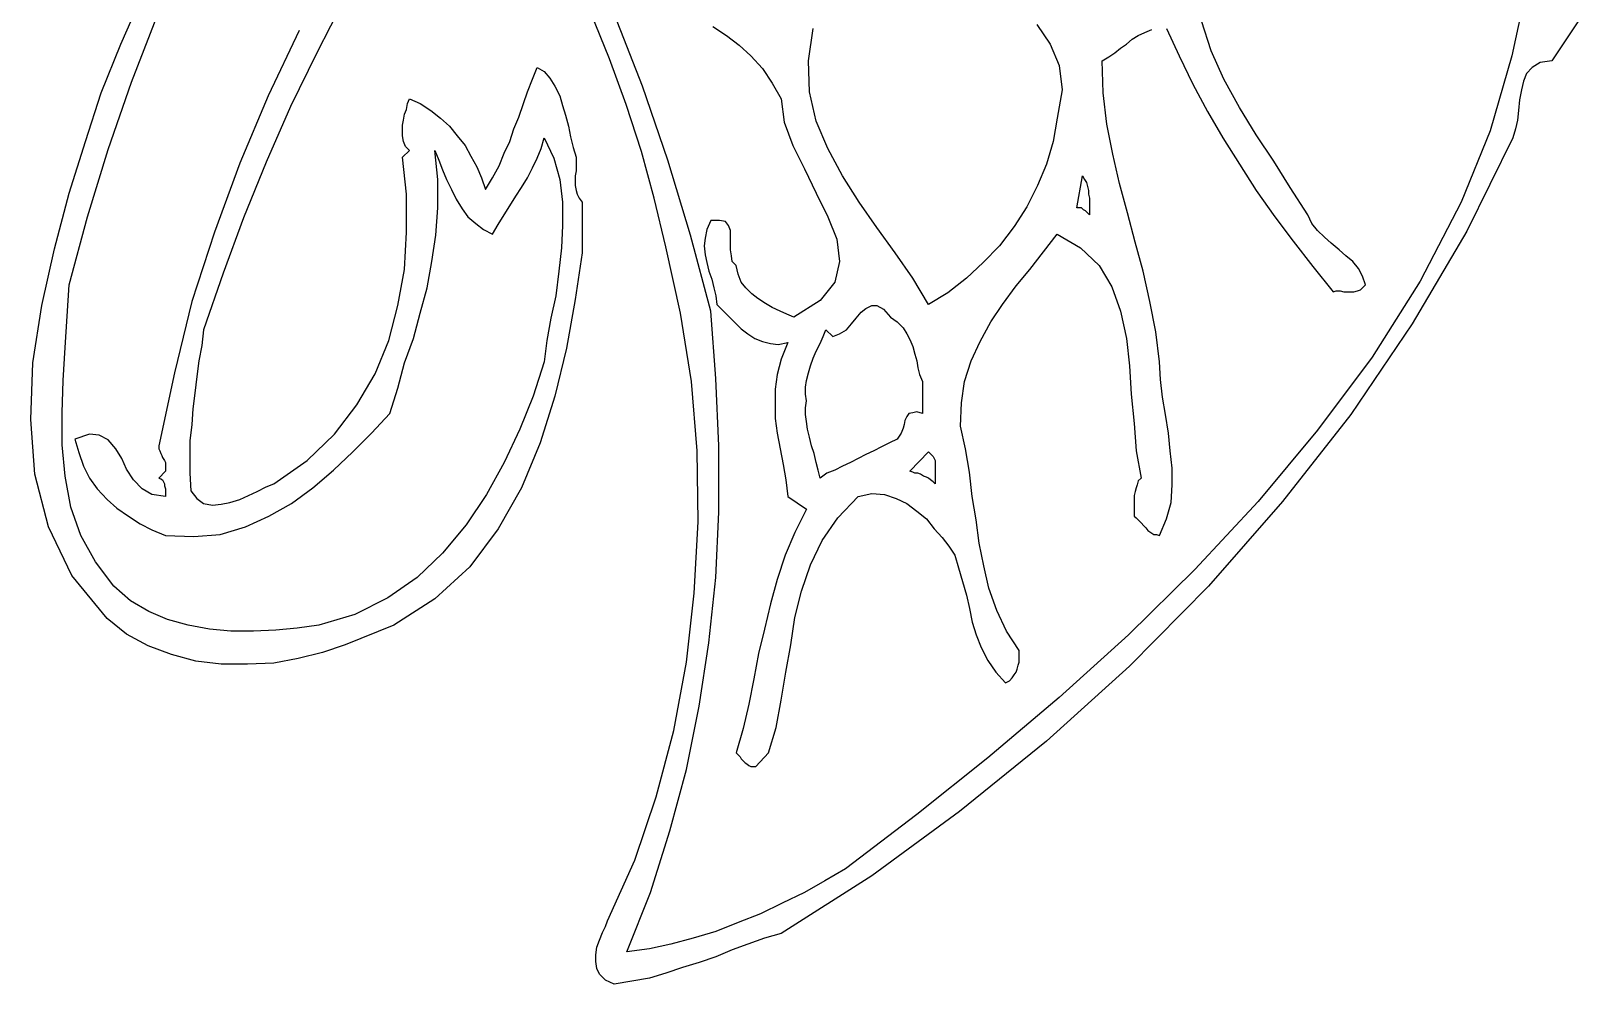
# Model space of a CAD drawing. Extents: x 0.05 to 5.94, y 0.01 to 8.49.
# Drawn here: x 3.987 to 5.574, y 0.013 to 0.99 of the extents above; entities that cross this region are included whole.
import ezdxf

# ---------------------------------------------------------------- set-up
doc = ezdxf.new("R2010")
doc.units = 0
doc.layers.add('1', color=7, linetype='Continuous')

msp = doc.modelspace()

# ---------------------------------------------------------------- linework, layer by layer
for points in [[(4.308, 1.023), (4.28, 0.968), (4.253, 0.913), (4.228, 0.856), (4.205, 0.799), (4.184, 0.742), (4.164, 0.684), (4.162, 0.668), (4.159, 0.652), (4.157, 0.636), (4.155, 0.619), (4.153, 0.603), (4.152, 0.587), (4.15, 0.57), (4.15, 0.554), (4.15, 0.537), (4.151, 0.519), (4.157, 0.511), (4.164, 0.506), (4.173, 0.504), (4.182, 0.505), (4.191, 0.507), (4.201, 0.51), (4.21, 0.514), (4.219, 0.518), (4.228, 0.523), (4.236, 0.526), (4.27, 0.55), (4.298, 0.577), (4.321, 0.607), (4.34, 0.639), (4.354, 0.673), (4.363, 0.709), (4.37, 0.746), (4.372, 0.784), (4.372, 0.823), (4.368, 0.861), (4.375, 0.868), (4.371, 0.872), (4.369, 0.877), (4.368, 0.883), (4.368, 0.888), (4.368, 0.894), (4.369, 0.899), (4.37, 0.905), (4.372, 0.91), (4.373, 0.916), (4.375, 0.921), (4.386, 0.916), (4.397, 0.909), (4.407, 0.901), (4.416, 0.893), (4.424, 0.883), (4.432, 0.873), (4.438, 0.862), (4.444, 0.851), (4.449, 0.84), (4.453, 0.828), (4.46, 0.84), (4.467, 0.852), (4.472, 0.865), (4.478, 0.877), (4.482, 0.89), (4.487, 0.902), (4.492, 0.916), (4.496, 0.928), (4.501, 0.941), (4.506, 0.953), (4.513, 0.949), (4.519, 0.942), (4.524, 0.934), (4.529, 0.924), (4.532, 0.914), (4.535, 0.904), (4.538, 0.893), (4.54, 0.882), (4.543, 0.871), (4.546, 0.861), (4.546, 0.857), (4.546, 0.852), (4.546, 0.847), (4.545, 0.842), (4.545, 0.837), (4.545, 0.832), (4.546, 0.827), (4.547, 0.823), (4.549, 0.819), (4.552, 0.815), (4.552, 0.812), (4.552, 0.808), (4.552, 0.803), (4.552, 0.798), (4.552, 0.792), (4.552, 0.786), (4.552, 0.78), (4.552, 0.774), (4.552, 0.768), (4.552, 0.763), (4.545, 0.715), (4.536, 0.665), (4.524, 0.616), (4.509, 0.568), (4.49, 0.522), (4.466, 0.48), (4.437, 0.441), (4.401, 0.408), (4.359, 0.381), (4.309, 0.361), (4.286, 0.353), (4.261, 0.347), (4.236, 0.342), (4.209, 0.341), (4.182, 0.341), (4.156, 0.344), (4.131, 0.351), (4.107, 0.36), (4.085, 0.372), (4.065, 0.388), (4.029, 0.432), (4.005, 0.482), (3.991, 0.536), (3.987, 0.592), (3.989, 0.65), (3.998, 0.709), (4.011, 0.767), (4.026, 0.824), (4.043, 0.877), (4.059, 0.927), (4.079, 0.977), (4.101, 1.027)], [(5.574, 1.002), (5.546, 0.96), (5.534, 0.958), (5.526, 0.953), (5.52, 0.947), (5.517, 0.939), (5.515, 0.93), (5.513, 0.92), (5.512, 0.909), (5.511, 0.899), (5.509, 0.89), (5.506, 0.881), (5.459, 0.785), (5.403, 0.69), (5.34, 0.597), (5.27, 0.508), (5.194, 0.421), (5.113, 0.339), (5.028, 0.262), (4.939, 0.19), (4.849, 0.124), (4.756, 0.065), (4.739, 0.06), (4.722, 0.054), (4.706, 0.048), (4.689, 0.041), (4.672, 0.035), (4.655, 0.03), (4.638, 0.024), (4.621, 0.019), (4.603, 0.016), (4.585, 0.013), (4.576, 0.017), (4.57, 0.023), (4.567, 0.029), (4.566, 0.036), (4.566, 0.043), (4.567, 0.051), (4.57, 0.058), (4.573, 0.066), (4.576, 0.072), (4.578, 0.078), (4.606, 0.14), (4.628, 0.205), (4.646, 0.273), (4.659, 0.343), (4.667, 0.414), (4.671, 0.487), (4.67, 0.56), (4.664, 0.631), (4.653, 0.701), (4.638, 0.769), (4.626, 0.819), (4.613, 0.867), (4.597, 0.915), (4.58, 0.962), (4.561, 1.009)]]:
    msp.add_lwpolyline(points)
at = {"layer": '1'}
for points in [[(5.522, 1.043), (5.505, 0.965), (5.483, 0.888), (5.453, 0.815), (5.411, 0.734), (5.362, 0.656), (5.306, 0.581), (5.245, 0.508), (5.18, 0.438), (5.112, 0.371), (5.041, 0.307), (4.968, 0.245), (4.895, 0.187), (4.822, 0.131), (4.801, 0.119), (4.78, 0.107), (4.757, 0.096), (4.735, 0.085), (4.712, 0.076), (4.689, 0.067), (4.666, 0.06), (4.643, 0.054), (4.621, 0.049), (4.598, 0.046), (4.622, 0.107), (4.642, 0.17), (4.659, 0.233), (4.672, 0.298), (4.682, 0.363), (4.689, 0.43), (4.692, 0.497), (4.692, 0.565), (4.689, 0.634), (4.684, 0.703), (4.663, 0.781), (4.64, 0.858), (4.614, 0.934), (4.585, 1.008)], [(4.262, 0.991), (4.23, 0.924), (4.201, 0.855), (4.175, 0.784), (4.152, 0.713), (4.134, 0.64), (4.118, 0.565), (4.118, 0.562), (4.119, 0.56), (4.12, 0.557), (4.121, 0.555), (4.122, 0.553), (4.124, 0.55), (4.125, 0.548), (4.125, 0.545), (4.125, 0.542), (4.125, 0.539), (4.118, 0.532), (4.12, 0.531), (4.122, 0.53), (4.123, 0.528), (4.124, 0.526), (4.124, 0.524), (4.125, 0.521), (4.125, 0.518), (4.125, 0.516), (4.125, 0.513), (4.111, 0.515), (4.101, 0.521), (4.092, 0.53), (4.085, 0.541), (4.08, 0.552), (4.074, 0.562), (4.066, 0.571), (4.057, 0.576), (4.047, 0.577), (4.032, 0.572), (4.036, 0.558), (4.041, 0.544), (4.047, 0.532), (4.055, 0.521), (4.065, 0.51), (4.075, 0.501), (4.087, 0.493), (4.099, 0.485), (4.111, 0.479), (4.125, 0.473), (4.154, 0.472), (4.181, 0.474), (4.207, 0.482), (4.231, 0.493), (4.254, 0.506), (4.276, 0.522), (4.297, 0.54), (4.317, 0.559), (4.336, 0.578), (4.355, 0.598), (4.363, 0.624), (4.37, 0.65), (4.379, 0.675), (4.386, 0.701), (4.393, 0.727), (4.398, 0.754), (4.402, 0.781), (4.404, 0.809), (4.404, 0.838), (4.401, 0.868), (4.405, 0.858), (4.409, 0.848), (4.413, 0.838), (4.418, 0.828), (4.423, 0.818), (4.429, 0.808), (4.435, 0.8), (4.443, 0.793), (4.451, 0.787), (4.46, 0.782), (4.466, 0.792), (4.472, 0.802), (4.478, 0.811), (4.484, 0.821), (4.49, 0.83), (4.496, 0.84), (4.501, 0.85), (4.506, 0.86), (4.51, 0.87), (4.513, 0.881), (4.523, 0.86), (4.529, 0.838), (4.532, 0.815), (4.532, 0.791), (4.531, 0.768), (4.528, 0.744), (4.525, 0.719), (4.52, 0.696), (4.516, 0.673), (4.513, 0.651), (4.502, 0.616), (4.488, 0.582), (4.472, 0.548), (4.454, 0.515), (4.433, 0.484), (4.409, 0.455), (4.383, 0.43), (4.353, 0.409), (4.319, 0.392), (4.282, 0.381), (4.26, 0.378), (4.238, 0.376), (4.215, 0.375), (4.192, 0.375), (4.17, 0.377), (4.148, 0.381), (4.127, 0.387), (4.108, 0.395), (4.089, 0.406), (4.072, 0.421), (4.053, 0.446), (4.038, 0.473), (4.028, 0.502), (4.022, 0.534), (4.019, 0.566), (4.019, 0.599), (4.02, 0.632), (4.022, 0.666), (4.024, 0.698), (4.026, 0.73), (4.045, 0.8), (4.066, 0.869), (4.09, 0.938), (4.116, 1.005)], [(5.151, 0.993), (5.164, 0.965), (5.178, 0.936), (5.193, 0.908), (5.209, 0.881), (5.226, 0.854), (5.243, 0.827), (5.262, 0.8), (5.281, 0.775), (5.301, 0.749), (5.322, 0.723), (5.325, 0.724), (5.329, 0.724), (5.333, 0.723), (5.336, 0.723), (5.34, 0.723), (5.343, 0.723), (5.347, 0.724), (5.35, 0.725), (5.352, 0.727), (5.355, 0.73), (5.352, 0.739), (5.348, 0.747), (5.342, 0.754), (5.335, 0.76), (5.328, 0.766), (5.32, 0.773), (5.313, 0.779), (5.306, 0.786), (5.3, 0.793), (5.296, 0.802), (5.278, 0.83), (5.261, 0.857), (5.243, 0.884), (5.226, 0.912), (5.21, 0.941), (5.197, 0.97), (5.187, 1.001)], [(4.686, 0.995), (4.7, 0.986), (4.713, 0.976), (4.725, 0.965), (4.737, 0.952), (4.747, 0.937), (4.756, 0.921), (4.759, 0.897), (4.768, 0.873), (4.78, 0.849), (4.792, 0.824), (4.804, 0.8), (4.813, 0.777), (4.816, 0.754), (4.811, 0.733), (4.796, 0.714), (4.769, 0.697), (4.762, 0.7), (4.755, 0.703), (4.747, 0.707), (4.74, 0.711), (4.732, 0.716), (4.726, 0.721), (4.72, 0.727), (4.715, 0.733), (4.712, 0.741), (4.71, 0.75), (4.706, 0.754), (4.705, 0.76), (4.704, 0.766), (4.704, 0.773), (4.704, 0.78), (4.704, 0.786), (4.702, 0.791), (4.699, 0.795), (4.693, 0.796), (4.684, 0.796), (4.68, 0.787), (4.678, 0.778), (4.677, 0.77), (4.678, 0.761), (4.68, 0.753), (4.682, 0.744), (4.685, 0.736), (4.687, 0.727), (4.689, 0.719), (4.69, 0.71), (4.696, 0.704), (4.703, 0.697), (4.709, 0.691), (4.715, 0.685), (4.722, 0.68), (4.729, 0.675), (4.737, 0.672), (4.745, 0.67), (4.753, 0.669), (4.763, 0.671), (4.756, 0.654), (4.752, 0.638), (4.75, 0.623), (4.75, 0.608), (4.75, 0.593), (4.752, 0.578), (4.755, 0.562), (4.758, 0.546), (4.761, 0.53), (4.763, 0.513), (4.782, 0.5), (4.77, 0.476), (4.76, 0.453), (4.752, 0.428), (4.745, 0.403), (4.739, 0.377), (4.733, 0.352), (4.728, 0.326), (4.723, 0.3), (4.717, 0.275), (4.71, 0.25), (4.712, 0.248), (4.714, 0.246), (4.715, 0.244), (4.717, 0.242), (4.719, 0.24), (4.721, 0.239), (4.723, 0.237), (4.725, 0.236), (4.727, 0.236), (4.73, 0.236), (4.743, 0.25), (4.751, 0.276), (4.756, 0.304), (4.761, 0.333), (4.766, 0.361), (4.77, 0.389), (4.777, 0.416), (4.786, 0.443), (4.798, 0.468), (4.814, 0.491), (4.835, 0.513), (4.849, 0.516), (4.862, 0.515), (4.874, 0.511), (4.885, 0.506), (4.895, 0.498), (4.905, 0.49), (4.913, 0.48), (4.921, 0.471), (4.928, 0.462), (4.934, 0.453), (4.938, 0.44), (4.942, 0.426), (4.946, 0.412), (4.949, 0.398), (4.952, 0.384), (4.956, 0.371), (4.961, 0.358), (4.968, 0.345), (4.976, 0.333), (4.986, 0.322), (4.99, 0.324), (4.993, 0.327), (4.995, 0.33), (4.997, 0.333), (4.998, 0.336), (4.999, 0.34), (5, 0.343), (5, 0.347), (5, 0.351), (5, 0.355), (4.987, 0.375), (4.977, 0.396), (4.969, 0.419), (4.964, 0.442), (4.959, 0.465), (4.956, 0.489), (4.952, 0.513), (4.949, 0.538), (4.945, 0.562), (4.94, 0.585), (4.941, 0.609), (4.944, 0.631), (4.951, 0.652), (4.96, 0.672), (4.971, 0.692), (4.983, 0.71), (4.997, 0.729), (5.011, 0.746), (5.025, 0.764), (5.039, 0.782), (5.063, 0.768), (5.082, 0.75), (5.095, 0.728), (5.104, 0.703), (5.11, 0.675), (5.113, 0.647), (5.115, 0.618), (5.118, 0.588), (5.12, 0.56), (5.125, 0.532), (5.122, 0.529), (5.121, 0.525), (5.12, 0.522), (5.119, 0.518), (5.118, 0.514), (5.118, 0.51), (5.118, 0.506), (5.118, 0.502), (5.118, 0.497), (5.118, 0.493), (5.12, 0.491), (5.123, 0.488), (5.125, 0.486), (5.128, 0.483), (5.13, 0.481), (5.132, 0.478), (5.135, 0.476), (5.138, 0.474), (5.141, 0.474), (5.144, 0.473), (5.151, 0.49), (5.156, 0.507), (5.157, 0.525), (5.157, 0.542), (5.155, 0.56), (5.153, 0.578), (5.15, 0.597), (5.147, 0.615), (5.145, 0.633), (5.144, 0.651), (5.14, 0.682), (5.134, 0.713), (5.127, 0.744), (5.119, 0.774), (5.111, 0.804), (5.103, 0.834), (5.096, 0.864), (5.09, 0.895), (5.086, 0.927), (5.085, 0.96), (5.092, 0.964), (5.098, 0.968), (5.104, 0.973), (5.11, 0.977), (5.116, 0.982), (5.122, 0.986), (5.129, 0.989), (5.136, 0.992)], [(5.039, 0.901), (5.035, 0.877), (5.028, 0.854), (5.019, 0.832), (5.008, 0.81), (4.995, 0.79), (4.98, 0.77), (4.963, 0.753), (4.946, 0.737), (4.927, 0.722), (4.907, 0.71), (4.891, 0.737), (4.873, 0.763), (4.854, 0.789), (4.836, 0.815), (4.819, 0.842), (4.804, 0.87), (4.792, 0.898), (4.785, 0.928), (4.784, 0.96), (4.789, 0.993)], [(5.018, 0.997), (5.032, 0.977), (5.041, 0.955), (5.044, 0.93), (5.039, 0.901)], [(5.072, 0.802), (5.071, 0.803), (5.069, 0.805), (5.068, 0.806), (5.066, 0.807), (5.064, 0.809), (5.063, 0.809), (5.061, 0.809), (5.059, 0.809), (5.065, 0.842), (5.067, 0.838), (5.069, 0.835), (5.07, 0.831), (5.071, 0.827), (5.071, 0.823), (5.072, 0.819), (5.072, 0.815), (5.072, 0.811), (5.072, 0.806), (5.072, 0.802)], [(4.901, 0.631), (4.901, 0.598), (4.895, 0.6), (4.891, 0.599), (4.887, 0.598), (4.885, 0.595), (4.883, 0.591), (4.882, 0.587), (4.881, 0.583), (4.879, 0.578), (4.877, 0.575), (4.875, 0.572), (4.867, 0.568), (4.859, 0.564), (4.851, 0.56), (4.843, 0.556), (4.835, 0.552), (4.827, 0.548), (4.819, 0.544), (4.811, 0.54), (4.803, 0.537), (4.796, 0.532), (4.794, 0.54), (4.792, 0.548), (4.79, 0.557), (4.787, 0.565), (4.785, 0.574), (4.783, 0.582), (4.782, 0.59), (4.781, 0.597), (4.781, 0.604), (4.782, 0.611), (4.781, 0.618), (4.781, 0.625), (4.782, 0.632), (4.784, 0.64), (4.786, 0.647), (4.789, 0.655), (4.792, 0.662), (4.796, 0.67), (4.799, 0.677), (4.802, 0.684), (4.809, 0.677), (4.816, 0.68), (4.823, 0.684), (4.828, 0.69), (4.833, 0.696), (4.838, 0.702), (4.843, 0.706), (4.849, 0.709), (4.854, 0.709), (4.861, 0.705), (4.868, 0.697), (4.875, 0.692), (4.881, 0.686), (4.885, 0.68), (4.888, 0.674), (4.891, 0.667), (4.893, 0.659), (4.895, 0.652), (4.896, 0.645), (4.898, 0.638), (4.901, 0.631)], [(4.914, 0.526), (4.912, 0.528), (4.909, 0.53), (4.907, 0.532), (4.905, 0.533), (4.902, 0.534), (4.899, 0.536), (4.896, 0.537), (4.893, 0.537), (4.891, 0.538), (4.888, 0.539), (4.907, 0.559), (4.91, 0.556), (4.912, 0.554), (4.914, 0.55), (4.914, 0.547), (4.914, 0.544), (4.914, 0.54), (4.914, 0.537), (4.914, 0.533), (4.914, 0.529), (4.914, 0.526)]]:
    msp.add_lwpolyline(points, dxfattribs=at)

doc.saveas('drawing.dxf')
